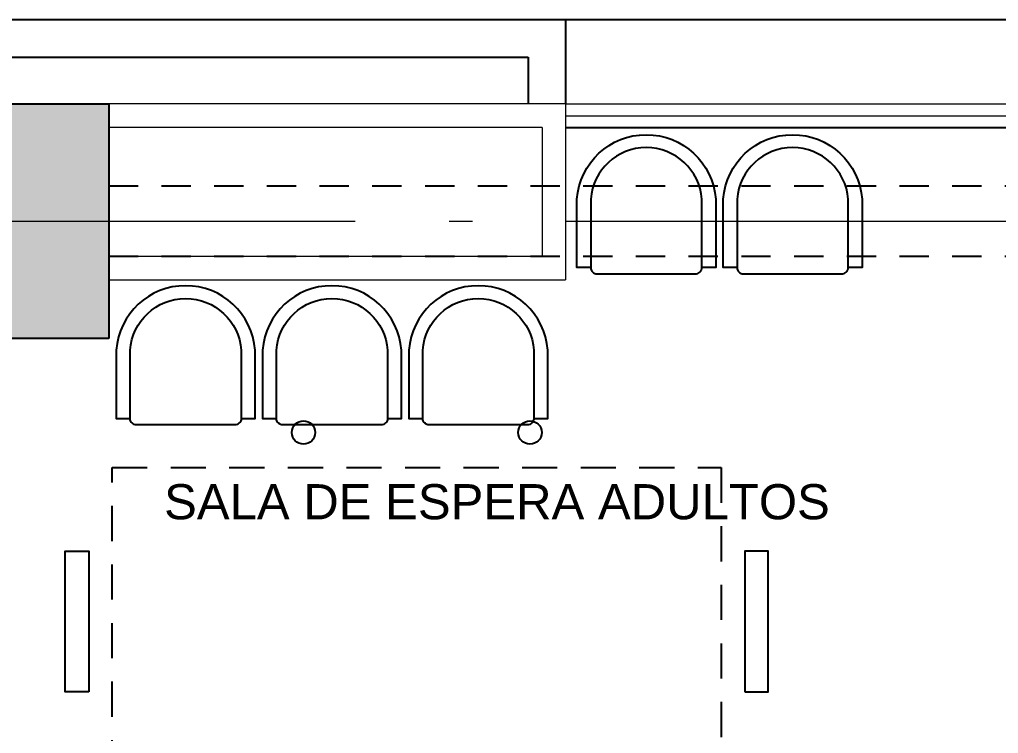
# Model space of a CAD drawing. Header units: metres. Extents: x -22 to 564, y 0 to 143.
# Drawn here: x 215.303 to 219.481, y 46.789 to 49.835 of the extents above; entities that cross this region are included whole.
import ezdxf

# ---------------------------------------------------------------- set-up
doc = ezdxf.new("R2010")
doc.units = ezdxf.units.M
for name, pattern in [('EJES630', [6.3, 5.5, -0.4, 0, -0.4]), ('XREF 2N NEURO-ONCOLOGIA$0$HIDDE150', [0.24, 0.15, -0.09]), ('XREF 2N NEURO-ONCOLOGIA$0$HIDDEN2', [0.1875, 0.125, -0.0625])]:
    doc.linetypes.add(name, pattern=pattern)
for name, color, linetype, lineweight in [('EJES', 11, 'EJES630', 0), ('XREF 2N NEURO-ONCOLOGIA$0$HERRERIAS', 1, 'Continuous', 18), ('XREF 2N NEURO-ONCOLOGIA$0$MUROS DE TABLAROCA', 150, 'Continuous', 13)]:
    doc.layers.add(name, color=color, linetype=linetype, lineweight=lineweight)
for name, color, linetype in [('TEXTO', 7, 'Continuous'), ('XREF 2N NEURO-ONCOLOGIA$0$-CG-M-WALL', 7, 'Continuous'), ('XREF 2N NEURO-ONCOLOGIA$0$COLUMNAS', 6, 'Continuous'), ('XREF 2N NEURO-ONCOLOGIA$0$CONTRAVENTEOS', 6, 'XREF 2N NEURO-ONCOLOGIA$0$HIDDEN2'), ('XREF 2N NEURO-ONCOLOGIA$0$LAMPARAS 1', 112, 'Continuous'), ('XREF 2N NEURO-ONCOLOGIA$0$MOBILIARIO', 161, 'Continuous'), ('XREF 2N NEURO-ONCOLOGIA$0$MUROS BAJOS', 2, 'Continuous'), ('XREF 2N NEURO-ONCOLOGIA$0$NOVIDESA', 11, 'Continuous'), ('XREF 2N NEURO-ONCOLOGIA$0$PLAFONES', 20, 'XREF 2N NEURO-ONCOLOGIA$0$HIDDE150')]:
    doc.layers.add(name, color=color, linetype=linetype)
doc.styles.add('100 LOCALES 25', font='arial.ttf', dxfattribs={"height": 0.25})

# ---------------------------------------------------------------- blocks, each defined once
blk = doc.blocks.new('XREF 2N NEURO-ONCOLOGIA$0$Ref Arq Nivel 2$0$Silla 2')
blk.add_lwpolyline([(-0.2154, -0.025, -0.414214), (-0.1904, 0), (0.1904, 0, -0.414214), (0.2154, -0.025)], format="xyb")
blk.add_lwpolyline([(-0.2154, -0.29), (-0.2154, -0.025), (-0.2692, -0.025), (-0.2692, -0.29, 0.928571), (0.2692, -0.29), (0.2692, -0.025), (0.2154, -0.025), (0.2154, -0.29, -0.928571)], format="xyb", close=True)
blk = doc.blocks.new('XREF 2N NEURO-ONCOLOGIA$0$C-1')
at = {"layer": 'XREF 2N NEURO-ONCOLOGIA$0$-CG-M-WALL', "true_color": 0x636466}
h = blk.add_hatch(color=251, dxfattribs=at)
h.dxf.hatch_style = 1
h.paths.add_polyline_path([(-0.5, -0.5), (-0.5, 0.5), (0.5, 0.5), (0.5, -0.5)])
blk.add_lwpolyline([(-0.5, -0.5), (-0.5, 0.5), (0.5, 0.5), (0.5, -0.5)], close=True)
blk = doc.blocks.new('XREF 2N NEURO-ONCOLOGIA')
at = {"layer": 'XREF 2N NEURO-ONCOLOGIA$0$CONTRAVENTEOS', "elevation": 0}
blk.add_lwpolyline([(15.6739, 24.2576), (15.6739, 31.3576), (15.3739, 31.3576), (15.3739, 24.2576)], close=True, dxfattribs=at)
at = {"layer": 'XREF 2N NEURO-ONCOLOGIA$0$HERRERIAS'}
for p, q in [((15.9739, 29.4076, 0), (15.9739, 26.2076, 0)), ((16.0239, 29.4076, 0), (16.0239, 26.2076, 0))]:
    blk.add_line(p, q, dxfattribs=at)
at = {"layer": 'XREF 2N NEURO-ONCOLOGIA$0$LAMPARAS 1', "elevation": 0}
for points in [[(13.5156, 31.4431), (13.5156, 31.5431), (14.1156, 31.5431), (14.1156, 31.4431)], [(13.5156, 28.6431), (13.5156, 28.5431), (14.1156, 28.5431), (14.1156, 28.6431)]]:
    blk.add_lwpolyline(points, close=True, dxfattribs=at)
at = {"layer": 'XREF 2N NEURO-ONCOLOGIA$0$LAMPARAS 1'}
for centre in [(14.6221, 30.5264, 0), (14.6221, 29.5597, 0)]:
    blk.add_circle(centre, 0.05, dxfattribs=at)
at = {"layer": 'XREF 2N NEURO-ONCOLOGIA$0$MUROS BAJOS'}
for p, q in [((15.9239, 29.4076, 0), (15.9239, 26.2076, 0)), ((16.3839, 29.4076, 0), (16.3839, 26.2076, 0))]:
    blk.add_line(p, q, dxfattribs=at)
at = {"layer": 'XREF 2N NEURO-ONCOLOGIA$0$MUROS DE TABLAROCA'}
for p, q in [((15.2739, 31.3576), (15.2739, 29.4076)), ((15.3739, 31.3576), (15.3739, 29.5076)), ((15.9239, 29.5076), (15.9239, 31.3576)), ((16.0239, 29.4076), (16.0239, 31.3576)), ((15.9239, 29.5076), (15.3739, 29.5076)), ((16.0239, 29.4076), (15.2739, 29.4076))]:
    blk.add_line(p, q, dxfattribs=at)
at = {"layer": 'XREF 2N NEURO-ONCOLOGIA$0$NOVIDESA'}
for p, q in [((16.3841, 34.4326, 0), (16.384, 29.4076, 0)), ((16.2241, 34.2726, 0), (16.2239, 29.5676, 0)), ((16.2239, 29.5676, 0), (16.0239, 29.5676, 0)), ((16.384, 29.4076, 0), (16.0239, 29.4076, 0))]:
    blk.add_line(p, q, dxfattribs=at)
at = {"layer": 'XREF 2N NEURO-ONCOLOGIA$0$PLAFONES', "elevation": 0}
blk.add_lwpolyline([(13.159, 28.7431), (13.159, 31.3431), (14.4721, 31.3431), (14.4721, 28.7431)], close=True, dxfattribs=at)
at = {"layer": 'XREF 2N NEURO-ONCOLOGIA$0$COLUMNAS'}
blk.add_blockref('XREF 2N NEURO-ONCOLOGIA$0$C-1', (15.5239, 31.8576), dxfattribs=at)
at = {"layer": 'XREF 2N NEURO-ONCOLOGIA$0$MOBILIARIO', "yscale": 1.099999999999994, "zscale": 1.099999999999994}
for p, xscale, rotation in [((14.6546, 31.0293, 0.0024), 1.099999999999994, 90.0000000181912), ((14.6546, 30.4048, 0.0024), 1.099999999999994, 90.0000000181912), ((14.6546, 29.7803, 0.0024), 1.099999999999994, 90.0000000181912), ((15.2989, 29.0633, 0.0024), -1.099999999999994, 90), ((15.2989, 28.4388, 0.0024), -1.099999999999994, 90)]:
    blk.add_blockref('XREF 2N NEURO-ONCOLOGIA$0$Ref Arq Nivel 2$0$Silla 2', p, dxfattribs=dict(at, xscale=xscale, rotation=rotation))

msp = doc.modelspace()

# ---------------------------------------------------------------- block references
at = {"rotation": 90}
msp.add_blockref('XREF 2N NEURO-ONCOLOGIA', (247.0412, 33.4511), dxfattribs=at)

# ---------------------------------------------------------------- next in the draw order: linework, layer by layer
at = {"layer": 'EJES'}
msp.add_line((192.036, 48.9751), (248.8132, 48.9751), dxfattribs=at)

# ---------------------------------------------------------------- next in the draw order: texts
at = {"layer": 'TEXTO', "insert": (215.9705, 47.8528, 0), "char_height": 0.15, "width": 2.74004, "attachment_point": 1, "style": '100 LOCALES 25'}
msp.add_mtext('\\pxqc;SALA DE ESPERA ADULTOS', dxfattribs=at)

doc.saveas('drawing.dxf')
